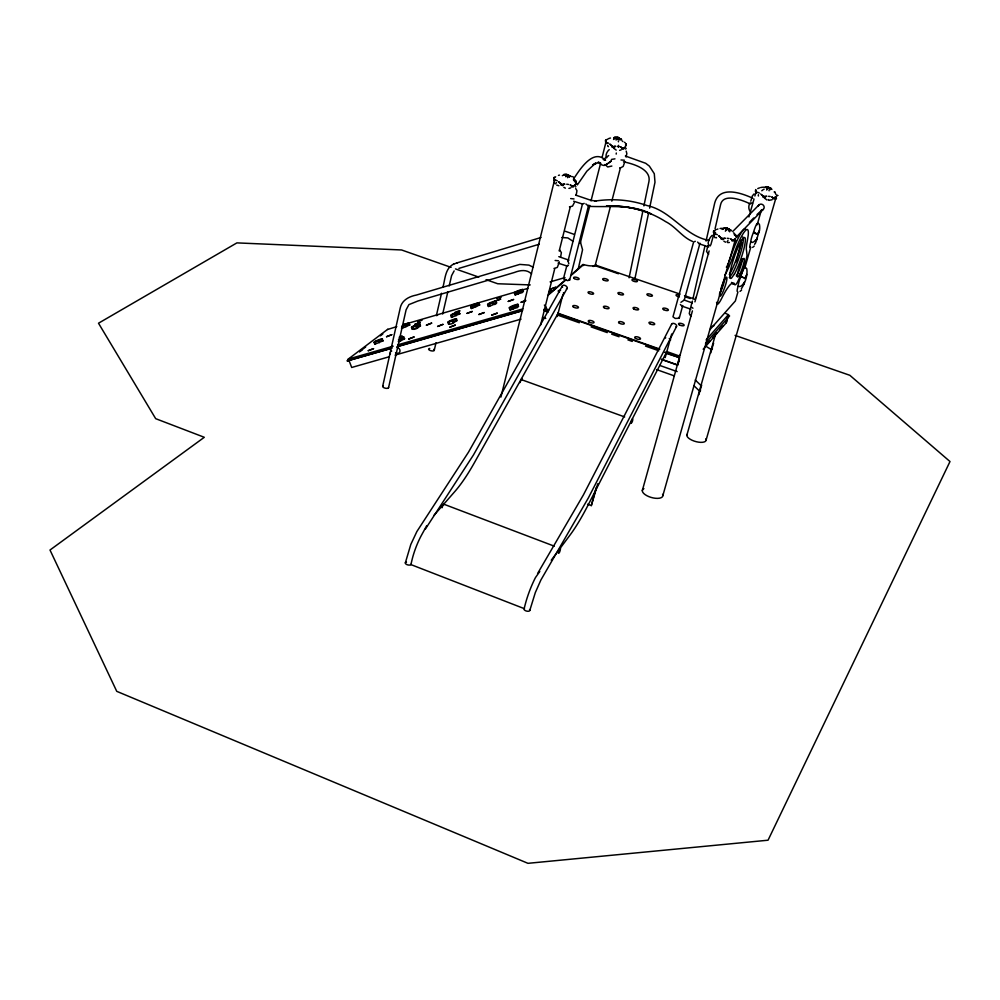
<?xml version="1.0" encoding="UTF-8"?>
<svg xmlns="http://www.w3.org/2000/svg" width="1000" height="1000" viewBox="0 0 1000 1000"><rect width="100%" height="100%" fill="white"/><g stroke="black" fill="none" stroke-linecap="round" stroke-linejoin="round"><path stroke-width="1.5" d="M741.375 288.725C745.013 283.225 747.887 275.4 746.787 268.762A13.113 2.512 43.8 0 0 746.062 267.962A9.4 2.325 28.9 0 0 745.25 267.488L744.212 268.062A6.85 1.062 -70.9 0 0 741.225 275.35L740.775 276.788A6.85 1.062 -70.8 0 0 738.162 285.675L737.962 286.75A6.837 1.05 -70.8 0 0 737.412 291.562M753.6 232.15C758.713 237.763 760.525 229.988 759.438 224.45A13.213 2.763 43.9 0 0 758.75 223.7A9.475 2.525 28.8 0 0 757.925 223.225L756.912 223.7A6.925 1.075 -71 0 0 753.913 231L753.45 232.463A6.925 1.075 -71 0 0 750.8 241.488L750.588 242.6A6.9 1.075 -71 0 0 750.35 247.4L750.475 247.262M471.375 308.5L470.675 306.537A4.675 0.737 -20.5 0 1 473.237 304.762A4.675 0.737 -20.5 0 1 478.413 303.113L479.675 304.938L471.375 308.5A4.675 0.737 -20.5 0 1 472.175 307.538M470.675 306.625L478.975 303.075M762.775 196.188L762.738 196.975L766.8 196.262L763.662 196.75L760.625 193.938M733.688 240.075L733.637 240.925L730.55 238.912L733.075 240.45L732.062 240.975L731.725 240.162M735.95 236.375L735.512 234.762M623.725 148.225L623.675 149L622.212 148.212M618.45 147.338L618.513 146.325A13.537 3.65 -80.6 0 0 618.562 145.338M573.475 186.112L573.425 186.938L570.1 184.862L572.712 186.412L571.788 186.962L571.45 186.163M560.862 184.125L560.812 184.95L564.888 184.188L561.838 184.7M756.838 239.137L756.55 240.162L759.375 230.287M746.7 274.45C745.163 279.725 745.225 278.55 740.925 276.462M451.55 317.387L450.85 315.425A4.688 0.737 -20.6 0 1 453.462 313.612A4.688 0.737 -20.6 0 1 458.65 311.962L459.9 313.8L451.55 317.387A4.688 0.75 -20.6 0 1 452.388 316.4M450.85 315.512L459.2 311.925M447.95 322.35C447.762 327.638 459.087 320.225 456.425 318.8L455.863 318.825A4.763 0.762 -20.6 0 0 450.6 320.513A4.763 0.762 -20.6 0 0 447.925 322.35L456.425 318.8M522 379.7L521.788 378.587L519.925 382.612M616.188 154.1L616.312 153.025M426.737 525.65L422.15 533.987A27.625 6.662 -68.9 0 0 412 559.975L410.9 564.587L524.15 608.587L525.363 603.95A28 5.325 -69.2 0 1 535.487 577.537L539.8 571.475M679.388 357.863L678.8 355.8L667.113 351.675M742.913 284.45C744.325 282.162 740.6 288.538 738.188 286.025M755.562 240.325C757 238.025 753.225 244.375 750.825 241.85M756.75 239.075L756.862 238.137L756.838 238.863M411.55 327.5C411.912 332.325 422.25 326.488 419.888 324.012L419.363 324.05A4.662 0.725 -20.8 0 0 414.237 325.688A4.662 0.725 -20.8 0 0 411.538 327.5L419.888 324.012M720.125 291.788L719.762 293.712A10.1 1.613 -70.8 0 0 723.6 290.413A10.1 1.613 -70.8 0 0 726.6 277.162A10.1 1.613 -70.8 0 0 720.7 289.513M629.087 277.812L642.975 210.5M643.913 205.912L648.962 181.425C651.25 169.05 633.162 163.8 623.45 161.788M634.712 279.662L648.65 212.688M649.6 208.113L654.987 182.237L654.287 173.7L649.375 166.125L645.688 163.287L625.363 156.012M382.675 386.275L400.225 308C401.763 300.25 409.212 296.413 416.3 295.087L519.837 264.4L528.938 265.113L533.362 267.3M388.55 387.725L406.1 309.812L408.913 304.613L417.812 301.038L514.362 272.488C520.25 270.15 527.038 269.212 531.538 273.975M692.925 298.863L705.025 245.6M706.062 241.038L714.712 203C719.562 185.162 741.525 193.062 752.8 198.238M715.062 228.8L720.638 204.462C723.363 193.038 741.25 199.575 750.362 203.938M436.375 315.575L441.538 293.25M442.912 287.288C445.188 279.262 444.975 268.275 453.738 264.05M434.225 350.387L436 342.775M442.675 314.012L447.825 291.863M449.2 285.963L451.6 275.625L454.137 270.9M405.35 562.85L410.8 544.475L416.875 531.538L468.512 452.137L562.4 285.85M500.925 397.075L554.362 180.8M567.675 265.312L566.763 265.938L563.462 278.625L567.475 280.637L569.675 280.038L588.625 205.212M548.438 311.863C540.625 311.275 545.1 307.25 548.925 310.025M540.6 325.012L554.637 269.1M559.2 250.975L570.2 207.15M559.388 261.913L557.3 267.438L554 268.45M560.588 257.15L561.388 252.613L559.9 250.362M576.15 195.35L576.962 190.712L575.712 188.562M568.85 263.775L568.025 260.975L582.45 204.025L573.663 201.225M558.088 263.137L566.763 265.938M568.025 260.975L568.237 260.113M557.175 316.55L557.9 313.675L659.287 349.4M562.938 294.312L558.125 313.263L474.65 462.262A116.163 28.413 -69.9 0 1 454.975 491.362L433.888 515.45M580.225 243.212L589.862 205.425M591.013 200.888L600.638 163.1M602.175 157.05L605.638 143.438M375.725 343.325A4.675 0.737 -20.9 0 0 374.775 344.25L383.175 340.75L381.95 338.913A4.675 0.737 -20.9 0 0 376.838 340.538A4.675 0.737 -20.9 0 0 374.062 342.388L382.463 338.888M606.7 157.8C604.825 155.8 607.137 151.188 609.25 149.625M578.337 268.538L582.55 249.775L580.125 240.912M571.912 274.288L582.812 264.513L583.688 264.613A11.413 3.925 14.3 0 0 595.9 265.2L680.088 294.1M595.013 266.125L610.638 205.712M611.8 201.175L620.4 167.95L623.2 166.425L624.837 161.637M626.038 157.025L626.838 153.637L626.2 151.1M529.812 610.375L535.325 592.575L540.875 580.037L588.438 497.775L676.5 326.587M741.787 276.775L742.975 277.238M754.463 232.45L755.662 232.938M587.562 504.2L591.312 505.6L596.112 487.775M597.762 483.75L591.312 505.6M680.938 302.312L684.25 300.075L692.275 302.9M695.325 241.312L693.637 241.938L672.975 316.812L675.225 318.45L679.25 318.238L682.738 305.512L682.087 306.188L680.35 304.475M671.7 333.975L665.175 357.612M684.188 300.275L699.975 243.238L699.325 243.863L697.588 242.075M690.512 307.863L689.262 313.612L690.688 315.863M707.837 245.613L706.55 251.5L708.688 254.15M642.312 490.575L692.425 310.863M694.925 301.875L709.125 250.95M710.8 244.963L714.137 232.975M677.962 363.888L679.362 358.862M679.5 358.7L677.75 365L661.6 359.288M662.85 495.637L734.862 241.262M750.788 201.15L752.4 195.9L754 193.962M686.838 435.25L715.325 335.075M736.162 261.812L741.688 242.375M748.913 216.95L754.025 199.013M754.875 196.025L755.725 193.025M698.787 394.837L701.675 385.1M710.688 353.038L713.612 343.137M574.3 202.675L572.525 206.125L569.462 206.85M727.113 318.275L726.325 322.725L727.962 316.988M737.913 292.025L735.35 300.988L709.75 329.837M744.762 268.125L750.75 247.213M757.163 224.8L761.438 209.862M743.913 284.163L744.212 282.213L744.2 282.925M706.125 439.988L775.9 197.987M387.562 329.5L396.775 326.6M692.412 301.125L690.85 306.663L692.938 308.225M756.413 240.75L755.475 243.137M594.975 265.5L596.025 265.087M766.75 189.825L768.8 187.325M746.312 275.812L744.613 278.637L744.6 277.787M758.988 231.663L757.3 234.412L757.225 233.525M724.837 275.1L726.688 271.712A30.125 4.875 -71 0 0 733.625 254.825L736.4 247.512A30.1 4.75 -70.9 0 1 748.213 235.25L747.4 240.425A28.025 4.338 -71.1 0 0 746.525 250.562L747.025 255.338A18.1 2.812 -70.9 0 1 742.35 271.688L737.475 282.25A18.1 2.812 -70.9 0 1 734.513 284.387L734.075 283.562A50.287 7.862 -70.6 0 0 732.375 283.137L731.963 283.325M725.688 230.487L726.963 228.4L729.737 229.475A14.712 8.963 -58.9 0 0 728.325 229.163M666.85 351.575L588.288 504.7A117.788 22.462 -70 0 1 570.163 534.875L551.237 560.225M671.712 324L583.4 494.925L537.587 573.538M766.725 189.688L768.363 187.087L768.875 187.638M725.325 231.125L727.688 228.463M567.112 288.412L473.475 454.938L425.288 529.2M616.375 139.425L618.05 137.413L619.45 139.262M616.038 139.987L617.762 137.625L620.938 139.188M565.65 176.713L567.112 174.725L569.388 177.3M577.337 184.913L586.875 171.163L595.812 162.987L592.575 164.975L598.875 162.387L597.962 162.325L600.15 163.1L599.163 162.438C600.887 165.287 604.913 166.825 607.325 163.837L605.938 164.913L611.163 161.05M729.3 274.45L730.45 272.613A21.675 3.462 -71 0 0 741.213 240.238M574.025 178.3C580.013 169.225 593.413 148.088 605.575 160.312L603.175 159.438L603.913 159.362M554.412 181.238L555.288 179.9L554.25 180.538M755.325 243.35L754.575 244.35M566.025 176.062L567.337 174.613L568.162 175.287M679.613 357.663L666.1 353.35M605.6 143.075L606.675 142.413L605.788 142.863L606.95 143.15M723.475 239.013L722.913 239.688L718.75 235.725L721.925 238.713M715.55 232.325A11.75 7.175 -59 0 0 714.312 233.612L713.75 234.288L715.138 233.738L714.375 233.75M754.237 246.062L752.638 247.4M741.625 290.05L740.025 291.388M705.725 345.613L709.762 341M712.775 337.55L716.812 332.938M719.837 329.487L722.85 326.025M703.162 349.225L726.325 322.725M548.638 292.812L552 290.725A4.862 0.787 -20.2 0 0 548.888 291.537M705.487 343.413L729.575 315.963L727.887 314.425A11.662 4.05 15.7 0 1 725.375 313.225M706.125 339.95L728.438 314.613M514.75 308.288L510.213 310.05L509.325 307.95A4.862 0.8 -20.4 0 1 511.9 306.1A4.862 0.8 -20.4 0 1 517.325 304.375L517.913 304.337C520.275 310.75 508.175 307.1 517.913 304.337M514.025 306.337L509.325 307.95M519.688 293.3L515.3 295L514.438 292.975A4.713 0.75 -20.3 0 1 516.925 291.212A4.713 0.75 -20.3 0 1 522.163 289.538L522.75 289.488C525.025 295.688 513.337 292.125 522.75 289.488M518.987 291.413L514.438 292.975M729.312 277.6L732.463 273.3A21.688 3.438 -71 0 0 740.938 251.675A21.688 3.438 -71 0 0 742.812 236.962M492.95 304.837L488.525 306.55L487.65 304.513A4.75 0.75 -20.5 0 1 490.225 302.712A4.75 0.75 -20.5 0 1 495.5 301.025L496.075 300.988C498.375 307.25 486.488 303.663 496.075 300.988M492.238 302.938L487.65 304.6M749.375 222.425L753.737 217.95M757.013 214.587L761.888 210.087A3.1 2.925 41.6 0 0 764.15 207.075A3.1 2.925 41.6 0 0 761.425 204.175A3.1 2.925 41.6 0 0 758.225 206.175M736.05 237.338L763.25 209.4M732.725 231.513L759.013 204.875M715.225 234.375L713.938 234.088L714.062 235.05L715.2 234.137L714.312 233.612M416.95 327.675L416.262 328.2M399.275 338.088A4.75 0.75 -20.9 0 1 403.35 336.9L404.6 338.775L398.6 341.887M403.888 336.875L398.462 339.738M402.55 325.2A4.6 0.712 -20.8 0 1 408.575 323.125L409.787 324.938L401.562 328.375A4.6 0.712 -20.8 0 1 402.438 327.475M409.087 323.1L401.637 326.587M544.025 310.3L544.575 308.562M546.013 309L546.138 308.875A12.163 4.462 14 0 0 544.362 305.062M621.438 139.738L618.288 137.45M549.5 293.625L564.837 280.387M547.788 295.512L566.275 279.55M570.9 275.562L583.612 264.587M755.8 192.738L757.175 192.15L756.438 192.188M563.462 278.625L564.1 278.087M608.188 163.35L611.175 161.038M390.788 348.575L347.312 360.887L348.05 359.25L387.837 329.212M349.762 359.038L347.312 360.887L392.225 347.987M359.55 351.613L365.675 346.975M380.363 335.838L382.8 333.988M359.613 351.763L362.062 349.9M614.963 158.85L611.388 159.45M603.787 159.213L608.675 155.575M611.85 166.05L607.688 166.975L605.062 164.475M555.65 176.788L555.225 177.087A2.112 1.938 54.9 0 0 554.8 177.4M576.312 184.137L576.975 183.675M606.425 143.262L605.8 143.713L605.588 140L605.725 142.85L607.125 143.412M700.425 389.988L700.375 391.05M490.087 305.538L490.9 305.487M756.787 192.963L756.125 193.412L755.675 189.562L756.062 192.537M414.012 328.488L414.538 328.537M712.337 348.125L712.3 349.15M403.288 327.5L404.012 327.475M773.962 198.325L776.263 196.838L773.05 198.888L772.75 198.125M731.938 283.325L730.975 284A49.588 7.75 -70.6 0 0 728.725 286.45L726.762 289.25A48.888 7.65 -70.6 0 0 721.538 298.637A18.6 2.975 -70.8 0 1 717.463 304.275L716.55 302.288M623.038 148.5L620.65 147L623.038 148.5L622.175 149L621.862 148.25M562.312 175.688L563.138 175.212M712.15 235.35C709.7 237.488 705.612 244.625 710.325 245.888M722.95 228.9L722.1 229.387L723.888 228.562M525.737 300.837L520.862 302.375L525.638 300.262M473.237 307.462L473.875 307.5M563.75 174.6L566.862 174.525L568.95 176.525M584.175 203.375L582.413 204.175M568.438 265.4L566.725 266.125M678.763 355.812L680.312 355.112M624.412 160.212L620.988 159.975M457 312.413C466.488 308.2 449.95 313.488 456.337 312.625M399.462 336.75L402.362 336.1L399.325 337.75M398.462 341.163L399.4 340.95L398.425 341.488M457.038 262.887L541.013 237.5M453.425 264.175L457.35 262.775M772.062 199.762L768.9 200.375M570.725 187.875L568.9 188.438M619.637 150.363L621.175 149.85M458.9 268.4L539.25 244.225M593.025 266.488L594.475 266.025M777.075 195.55L777.712 195.463L777.075 195.55M402.725 324.862L527.788 288.412M550.125 281.9L565.013 277.562M417.575 321.575L422.05 320.262M496.725 298.512L501.2 297.213M563.862 174.513L566.25 174.312L569.913 175.812M348.438 359.038L393.175 346.175M397.638 344.888L522.875 308.888M398.15 346.213L522.475 310.587M396.775 346.85L522.525 310.738M389.162 356.788L351.7 367.475L348.95 360.337M395.163 355.075L521.038 319.137M722.613 238.725L721.975 238.738L725.312 238.25L721.012 238.975L721.05 238.125L722.288 238.312M558.462 260.788L555.138 260.45M513.188 308.5L511.65 309.175L513.375 308.5M574.012 198.938L570.662 198.575M765.325 187.35L770.775 188.225A13.812 8.325 -59.9 0 1 771.325 188.612M564.062 174.887L567.112 174.737L564.888 174.7M523.45 291.375L522.863 291.425A4.713 0.75 -20.3 0 0 521 291.863M496.775 302.887L496.213 302.925A4.75 0.762 -20.5 0 0 493.212 303.712M723.95 227.887L727.913 229.025L729.725 231.825M479.675 304.938L479.113 304.975A4.675 0.737 -20.5 0 0 475.037 306.175M695.5 297.5L696.263 297.45M518.638 306.288L518.05 306.325A4.862 0.8 -20.4 0 0 514.95 307.137M561.862 237.5L567.85 237.925L573.013 241.3M459.9 313.8L459.363 313.837A4.688 0.75 -20.6 0 0 457.537 314.262M727.6 242.587L729.35 242.488M457.137 320.7L456.587 320.737A4.763 0.762 -20.6 0 0 454.738 321.15M409.787 324.938L409.275 324.963A4.6 0.712 -20.8 0 0 408.488 325.112M420.588 325.875L420.062 325.913A4.662 0.737 -20.8 0 0 418.275 326.312M404.6 338.775L404.075 338.8A4.75 0.762 -20.9 0 0 402.275 339.2M383.175 340.75L382.663 340.775A4.675 0.737 -20.9 0 0 380.9 341.175M724.712 228.375L727.038 228.438L729.425 231.062M766.1 187.175L770.163 187.838L771.925 189.4M530.212 284.913L497.713 283.75L486.062 279.662M764.225 196.762L761.938 195.037M563.787 184.312A11.562 7.662 -58.7 0 0 563.175 184.975L562.625 185.637L558.562 181.762L562.438 184.737M613.425 146.9L611.925 147.088L611.975 146.312L613.125 146.5M773.962 198.4L771.688 196.9L774.513 198.863L774.55 198.062A11 3.725 -80.4 0 0 774.562 197.262M725.7 228.3L726.95 228.412L724.675 227.775M617.663 137.613C607.587 136.962 624.612 137.338 614.85 137.75C610.237 139.438 620.237 135.262 619.862 139.987M558.9 185.738L556.688 185.087M766.012 186.65L768.188 187.2L766.637 186.663M727.175 238.275L728.975 238.512M566.712 184.213L568.5 184.45M768.55 196.287L770.225 196.513M617.5 146.363L619.163 146.6M588.413 206.05L585.837 203.938M619.725 167.838L620.425 167.975M565.288 231.275L573.913 234.262M763.737 196.8L764.538 197.638L765.05 197L763.925 196.375M588.862 206.337C609.637 207.45 631.838 203.775 651.4 214.075C637.188 208.212 621.763 205.312 606.4 206.163C627.137 204.988 648.062 210.45 665.588 221.6C675.7 226.612 682.087 237.113 692.45 241.388M727.6 228.225L726.963 228.388L729.075 229.062M699.325 243.863L708.688 246.975M709.35 240.463C684.613 236.213 671.725 210.825 647.075 205.562C630.4 199.75 612.4 198.4 594.975 201.1L595.975 201.025L591.175 200.387L575.662 195.113M682.087 306.188L690.875 309.188M684.513 295.637L694.837 299.2M596.413 266.15L618.413 273.75M685.888 297.05L690.288 298.562M558.8 256.637L568.975 260.175M735.075 335.387L849.837 375.3L950 461.538L768.05 840.212L527.962 863.325L116.75 691.338L50 550.025L204.3 437.287L155.688 418.675L98.5 323.212L236.9 242.887L401.562 249.963L451.1 267.375M582.525 265.125L583.612 265.512M455.462 268.913L478.775 277.1M557.688 313.113L659.825 349.1M547.562 310.825L544.462 309.925L547.4 310.963M665.15 352.262L678.375 356.925M665.013 352.425L678.238 357.088M557.263 314.975L579.325 322.75M591.1 326.9L607.275 332.6M611.688 334.162L619.038 336.75M627.863 339.862L632.275 341.425M645.512 346.087L658.75 350.75M545.675 318.312L542.575 317.425L545.513 318.463M661.462 359.45L677.6 365.15M659.688 365.412L677.15 371.6M656.538 369.575L673.938 375.75M521.025 379.5L624.663 416.925M752.513 203.675C748.875 199.925 747.55 209.275 750.2 211.213M443.75 504.175L554.275 546.163M690.5 315.763L691.188 316.112M560.15 250.487L559.487 250.162M758.15 192.45L759.338 193.05M607.537 142.675L608.625 143.25M563.837 187.312L565.388 188.15M725.625 242.213L723.9 241.213M616.2 150.1L613.488 148.088M706.15 346.4L710.562 349.137M767.038 200.025L764.325 197.987M716.15 234.1L717.387 234.762M556.175 180.212L557.312 180.837M774.438 191.725L775.275 192.275M617.762 137.637L618.65 138.188M624.45 142.262L625.225 142.787M733.487 232.825L734.688 233.65M574.55 179.525L575.35 180.1M570.612 176.388L567.15 174.762L568.25 175.263M572.663 176.55L573.862 177.613M695.25 380L700.588 385.138M693.888 385.65L699.175 390.763M770.088 188.912L768.25 187.213L770.537 189.662M678.6 317.387L679.25 318.238M730.425 230.05L730.938 230.738M715.1 237.825L714.163 236.3M569.113 279.225L569.675 280.038M555.262 183.912L554.4 182.425M554.325 180.275L554.263 177.237L554.312 180.212M612.75 146.675L613.638 147.713L614.163 147.1A10.862 7.1 -59.9 0 1 614.725 146.488M378.55 340.85L379.263 342.713M374.075 342.388L374.787 344.263M405.275 325.012L405.975 326.85M399.938 338.875L400.662 340.763M416.037 325.962L416.737 327.825M452.537 320.775L453.25 322.675M455.375 313.863L456.075 315.75M475.188 304.988L475.887 306.863M735.5 234.762L735.888 236.1M606.85 139.613A13.5 12.575 54.6 0 1 607.7 139.1M608.587 138.663A13.5 12.575 54.6 0 1 610.487 138.012M616.538 138.012A13.5 12.575 54.6 0 1 618.513 138.663M619.462 139.113A13.5 12.575 54.6 0 1 620.388 139.625M622.112 140.863A13.5 12.575 54.6 0 1 622.9 141.575M625.475 144.975A13.5 12.575 54.6 0 1 625.962 145.925M613.538 139.462A13.55 8.875 -59.9 0 1 614.35 139.075M616.763 138.387A13.55 8.875 -59.9 0 1 619.738 138.537M620.4 138.775A13.55 8.875 -59.9 0 1 621.625 139.475M626.2 148.375A1.988 1.85 54.5 0 1 625.5 149.05M617.938 139.188A13.537 3.65 -80.6 0 1 618.1 139.738M618.362 141.062A13.537 3.65 -80.6 0 1 618.45 141.812M605.737 140.575A1.975 1.85 55.6 0 1 606.425 139.913M608.425 146.625A2 1.312 -60 0 1 608.125 146.463M607.775 145.812A2 1.312 -60 0 1 607.75 145.375M757.738 188.625A13.738 13.012 41.8 0 1 759.663 187.825M760.675 187.537A13.738 13.012 41.8 0 1 766.988 187.6M768.012 187.887A13.738 13.012 41.8 0 1 769.025 188.275M774.287 192.037A13.738 13.012 41.8 0 1 774.975 192.875M775.6 193.775A13.738 13.012 41.8 0 1 776.15 194.7M776.513 198.538A2.025 1.913 41.1 0 1 775.612 198.988M761.787 190.763A13.812 8.325 -59.9 0 1 762.562 190.162M763.35 189.613A13.812 8.325 -59.9 0 1 764.137 189.137M768.737 187.887A13.812 8.325 -59.9 0 1 769.438 187.95M768.975 190.075A13.762 4.638 -80.4 0 1 769.137 190.787M755.462 191.575A2.013 1.913 43 0 1 755.475 190.562M768.538 199.537A2.025 0.688 -80.4 0 1 768.35 199.55M758.475 196A2.037 1.225 -60 0 1 758.375 195.637M758.363 195.188A2.037 1.225 -60 0 1 758.45 194.713M705.825 438.85A9.975 3.987 16.1 0 1 696.338 441.725A9.975 3.987 16.1 0 1 687.212 434.275M436.962 315.55A2.9 2.562 51.7 0 1 437.525 315.188M388.55 387.388A3.025 1.25 12.6 0 1 384.8 388.075A3.025 1.25 12.6 0 1 383.288 385.788M433.663 349.412A2.875 1.137 13 0 1 433.162 350.95A2.875 1.137 13 0 1 429.2 349.975A2.875 1.137 13 0 1 429.712 348.45M390.375 354.075A3.038 2.65 51.6 0 1 390.387 352.587M391.125 351.413A3.038 2.65 51.6 0 1 391.712 351.037M395.538 352.638A3.038 2.65 51.6 0 1 395.513 355.5M397.175 353.35A3.025 2.65 51.6 0 0 399.913 350.138L399.637 349.412A3.025 2.65 51.6 0 0 397.225 347.625M510.025 309.9A4.862 0.8 -20.4 0 1 510.25 309.375M448.65 324.25A4.763 0.762 -20.6 0 1 449.513 323.338M452.45 321.938A4.763 0.762 -20.6 0 1 453.612 321.512M455.275 315.038A4.688 0.75 -20.6 0 1 456.425 314.613M400 339.988A4.75 0.762 -20.9 0 1 401.163 339.562M515.112 294.862A4.713 0.75 -20.3 0 1 515.325 294.375M488.35 306.413A4.75 0.762 -20.5 0 1 489.137 305.525M412.25 329.363A4.662 0.737 -20.8 0 1 413.137 328.45M416.05 327.088A4.662 0.737 -20.8 0 1 417.188 326.662M406.438 325.712A4.6 0.712 -20.8 0 1 407.525 325.363M562.575 287.25A2.688 1.625 29.3 0 1 563.438 285.212A2.688 1.625 29.3 0 1 566.725 286.675A2.688 1.625 29.3 0 1 566.425 288.962M529.538 609.55A3 1.462 15.1 0 1 528.575 611.225A3 1.462 15.1 0 1 524.825 610.3A3 1.462 15.1 0 1 524.5 608.312M411.1 564.263A2.963 1.425 13.2 0 1 406.763 564.55A2.963 1.425 13.2 0 1 406.475 562.087M671.575 324.412A2.725 1.663 27 0 1 675.275 324.038A2.725 1.663 27 0 1 675.75 327.137M442.088 507.738A2.9 0.7 -69.2 0 1 443.45 504.538A2.9 0.7 -69.2 0 1 444.35 504.525M558.475 175.4A14.4 13.238 54.1 0 1 559.487 175.1M567.987 175.85A14.4 13.238 54.1 0 1 569 176.325M573.438 179.8A14.4 13.238 54.1 0 1 574.825 181.612M575.413 182.6A14.4 13.238 54.1 0 1 575.925 183.612M573.5 178.925A14.425 9.588 -58.7 0 1 573.862 179.675M566.962 175.463A14.425 9.588 -58.7 0 1 568.587 175.525M570.788 176.225A14.425 9.588 -58.7 0 1 571.438 176.625M575.887 186.612A2.112 1.95 53.9 0 1 575.475 186.912M554.3 178.287A2.112 1.938 54.9 0 1 554.5 177.8M567.5 177.05A14.425 3.625 -81 0 1 567.625 177.725M556.4 183.088A2.125 1.412 -58.8 0 1 556.475 182.587M735.85 240.5A2.163 2.025 42.2 0 1 735.413 240.8M714.925 230.375A14.675 13.725 42.8 0 1 715.875 229.838M716.875 229.375A14.675 13.725 42.8 0 1 717.913 229M720.075 228.512A14.675 13.725 42.8 0 1 723.438 228.425M734.188 234.488A14.675 13.725 42.8 0 1 734.862 235.438M714.75 234.575A11.775 11 42.9 0 1 715.512 234.15M730.387 229.825A14.712 8.963 -58.9 0 1 731.538 230.662M727.962 240.4A2.163 0.7 -80.9 0 1 727.8 240.888M727.412 241.562A2.163 0.7 -80.9 0 1 727.025 241.7M716.513 237.875A2.163 1.325 -59 0 1 716.388 237.488M713.413 232.413A2.15 2.013 43.9 0 1 713.475 231.875M745.625 229.037A30.1 4.775 -71 0 0 734.338 246.812L731.562 254.125A30.113 4.913 -71 0 1 728.737 261.7M734.163 283.412A18.1 2.825 -70.9 0 1 732.513 283.7L732.075 282.875A50.275 7.9 -70.6 0 0 731.488 282.425M728.15 263.15A30.113 4.913 -71 0 1 727.562 264.562M726.975 265.938A30.113 4.913 -71 0 1 726.388 267.275M724.887 277.587A10.1 1.625 -70.8 0 1 719.412 294.088M742.35 258.863A9.838 1.538 -70.9 0 1 740.113 268A9.838 1.538 -70.9 0 1 736.287 275.938M662.588 494.35A10.613 4.525 16 0 1 650.9 497.35A10.613 4.525 16 0 1 643.888 488.625M714.488 234.013A11.137 3.55 15.3 0 1 714.525 232.125M713.625 325.475A2.925 1.037 15.6 0 1 712.275 326.35M679.425 296.925A2.85 0.988 15.2 0 1 676.012 295.1A2.85 0.988 15.2 0 1 679.55 294.988M563.763 292.613A2.925 1.05 14.2 0 1 563.438 292.787M559.475 292.213A2.925 1.05 14.2 0 1 558.288 290.837A2.925 1.05 14.2 0 1 560.538 290.487M634.812 279.575A2.837 0.975 14.8 0 1 637.137 281.588A2.837 0.975 14.8 0 1 632.525 280.675A2.837 0.975 14.8 0 1 634.1 279.438M669.25 338.5A3 1.1 15.3 0 1 669.737 340.387M664.825 338.387A3 1.1 15.3 0 1 665.738 337.812M455.225 325.1L449.875 327.175L455.225 325.1M454.087 314.062L452.413 314.713L454.087 314.062M451.225 320.975L449.538 321.637L451.225 320.975M630.737 423.263C633.288 423.2 633.562 413.45 630.737 423.263M713.637 230.875L713.9 233.975L713.65 230.863M442.925 324.375L437.638 326.425L442.925 324.375M431.625 323.125L426.425 325.15L431.625 323.125M419.963 322.45L414.812 324.45L419.963 322.45M576.35 182.45L576.05 181.163L576.35 182.45M414.012 336.975L408.7 339.038L414.012 336.975M414.775 326.15L413.125 326.763L414.775 326.15M558.35 552.625C559.575 556.15 562.463 540.7 558.35 552.625M404.05 325.2L402.562 325.85L404.05 325.2M391.725 334.7L386.55 336.712L391.725 334.7M377.312 341.037L375.662 341.637L377.312 341.037M373.525 348.65L368.25 350.7L373.525 348.65M734.488 273.988L731.338 278.288L730.337 278.438A21.688 3.425 -70.9 0 1 736.65 250.688A21.688 3.425 -70.9 0 1 745.275 241.412A21.688 3.425 -70.9 0 1 734.488 273.988M555.625 287.288L550.275 289.237L555.625 287.288M512.65 306.6L510.925 307.225L512.65 306.6M518.362 293.55L516.675 294.125L518.362 293.55M513.562 299.488L508.263 301.425L513.562 299.488M497.188 313.137L491.788 315.1L497.188 313.137M516.025 292.188L517.65 291.625L516.138 292.113M500.6 299.113L495.375 301.012L500.6 299.113M484.212 312.562L478.888 314.513L484.212 312.562M489.275 303.7L490.913 303.188L489.275 303.7M472.238 311.475L466.987 313.387L472.238 311.475M472.275 305.75L473.888 305.2L472.275 305.75M735.512 238.75L733.037 240.375L735.525 238.762M575.3 184.812L572.8 186.45L575.3 184.825M625.425 147.012L623.088 148.45L625.438 147.025M576.8 183.5L576.8 183.5M736.888 237.138L736.888 237.15M614.05 146.55L612.9 146.85L615.788 146.337L614.125 146.525M612.875 146.85L609.837 144.1L612.837 146.862M626.213 144.95L625.913 143.763L626.213 144.95M739.825 274.137A9.838 1.525 -70.9 0 0 744.25 258.663A9.838 1.525 -70.9 0 0 738.4 270.312A9.838 1.525 -70.9 0 0 739.825 274.137M633.737 308.925A2.925 1.05 14.9 0 0 638.538 309.625A2.925 1.05 14.9 0 0 635.2 307.488A2.925 1.05 14.9 0 0 633.737 308.925M574.263 278.55A2.862 1.013 14.3 0 0 579 279.25A2.862 1.013 14.3 0 0 575.812 277.188A2.862 1.013 14.3 0 0 574.263 278.55M604.113 307.712A2.938 1.062 14.6 0 0 608.95 308.412A2.938 1.062 14.6 0 0 605.638 306.262A2.938 1.062 14.6 0 0 604.113 307.712M618.663 293.988A2.888 1.013 14.7 0 0 623.4 294.675A2.888 1.013 14.7 0 0 620.138 292.587A2.888 1.013 14.7 0 0 618.663 293.988M588.975 321.975A3 1.1 14.6 0 0 593.913 322.675A3 1.1 14.6 0 0 590.562 320.462A3 1.1 14.6 0 0 588.975 321.975M635.462 338.338A3.013 1.113 15.1 0 0 640.4 339.038A3.013 1.113 15.1 0 0 636.962 336.788A3.013 1.113 15.1 0 0 635.462 338.338M619.288 323.125A2.975 1.087 14.8 0 0 624.188 323.825A2.975 1.087 14.8 0 0 620.812 321.625A2.975 1.087 14.8 0 0 619.288 323.125M663.538 309.587A2.9 1.025 15.2 0 0 668.275 310.275A2.9 1.025 15.2 0 0 664.925 308.15A2.9 1.025 15.2 0 0 663.538 309.587M679.262 324.8A2.938 1.05 15.4 0 0 684.05 325.487A2.938 1.05 15.4 0 0 680.638 323.325A2.938 1.05 15.4 0 0 679.262 324.8M603.387 279.938A2.85 1 14.5 0 0 608.075 280.625A2.85 1 14.5 0 0 604.862 278.575A2.85 1 14.5 0 0 603.387 279.938M573.45 307.038A2.963 1.075 14.4 0 0 578.35 307.738A2.963 1.075 14.4 0 0 575.05 305.575A2.963 1.075 14.4 0 0 573.45 307.038M649.762 323.688A2.963 1.062 15.1 0 0 654.613 324.375A2.963 1.062 15.1 0 0 651.213 322.188A2.963 1.062 15.1 0 0 649.762 323.688M647.65 295.275A2.862 1 15 0 0 652.337 295.963A2.862 1 15 0 0 649.05 293.888A2.862 1 15 0 0 647.65 295.275M588.7 293.225A2.9 1.037 14.5 0 0 593.5 293.925A2.9 1.037 14.5 0 0 590.237 291.825A2.9 1.037 14.5 0 0 588.7 293.225"/></g></svg>
